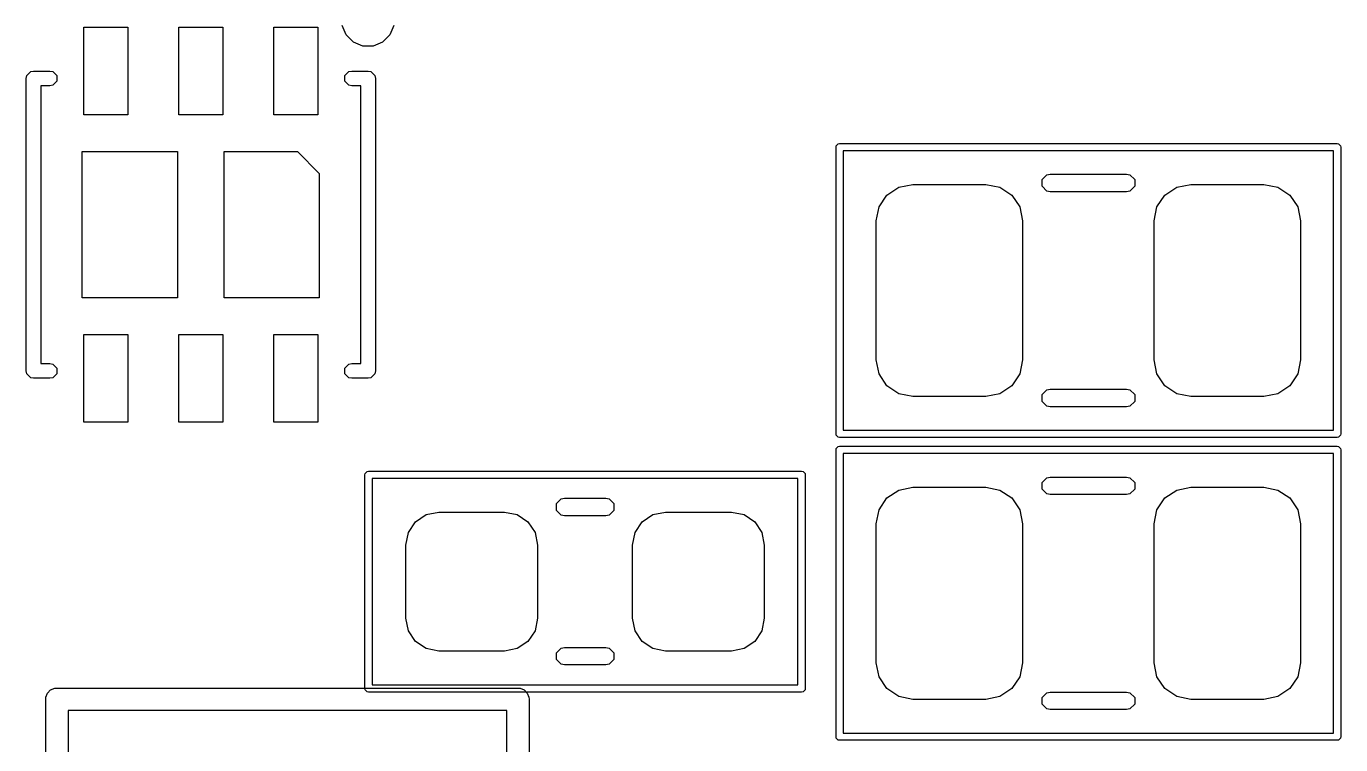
# Model space of a CAD drawing. Extents: x 100 to 191, y -173 to -30.
# Drawn here: x 138.23 to 147.22, y -110.52 to -105.61 of the extents above; entities that cross this region are included whole.
import ezdxf

# ---------------------------------------------------------------- set-up
doc = ezdxf.new("R2010")
doc.units = 0
doc.layers.add('BLACK', color=7, linetype='CONTINUOUS')

msp = doc.modelspace()

# ---------------------------------------------------------------- linework, layer by layer
at = {"layer": 'BLACK', "linetype": 'Continuous'}
for p, q in [((138.6275, -106.21557), (138.6275, -105.61557)), ((138.6275, -105.61557), (138.9275, -105.61557)), ((138.6275, -106.21557), (138.6275, -105.61557)), ((138.6275, -105.61557), (138.9275, -105.61557)), ((138.9275, -105.61557), (138.9275, -106.21557)), ((138.9275, -105.61557), (138.9275, -106.21557)), ((139.2775, -106.21557), (139.2775, -105.61557)), ((139.2775, -105.61557), (139.5775, -105.61557)), ((139.2775, -106.21557), (139.2775, -105.61557)), ((139.2775, -105.61557), (139.5775, -105.61557)), ((139.5775, -105.61557), (139.5775, -106.21557)), ((139.5775, -105.61557), (139.5775, -106.21557)), ((139.9275, -106.21557), (139.9275, -105.61557)), ((139.9275, -105.61557), (140.2275, -105.61557)), ((139.9275, -106.21557), (139.9275, -105.61557)), ((139.9275, -105.61557), (140.2275, -105.61557)), ((140.2275, -105.61557), (140.2275, -106.21557)), ((140.2275, -105.61557), (140.2275, -106.21557)), ((140.420835, -105.668573), (140.393959, -105.603686)), ((140.747041, -105.603686), (140.720165, -105.668573)), ((140.470497, -105.718235), (140.420835, -105.668573)), ((140.535384, -105.745111), (140.470497, -105.718235)), ((140.605616, -105.745111), (140.535384, -105.745111)), ((140.670503, -105.718235), (140.605616, -105.745111)), ((140.720165, -105.668573), (140.670503, -105.718235)), ((138.238306, -105.946436), (138.265366, -105.919376)), ((138.265366, -105.919376), (138.2845, -105.91557)), ((138.2845, -105.91557), (138.396, -105.91557)), ((138.396, -105.91557), (138.415134, -105.919376)), ((138.415134, -105.919376), (138.442194, -105.946436)), ((140.412806, -105.946436), (140.439866, -105.919376)), ((140.439866, -105.919376), (140.459, -105.91557)), ((140.459, -105.91557), (140.5705, -105.91557)), ((140.5705, -105.91557), (140.589634, -105.919376)), ((140.589634, -105.919376), (140.616694, -105.946436)), ((138.2345, -105.96557), (138.238306, -105.946436)), ((138.2345, -107.96557), (138.2345, -105.96557)), ((138.396, -106.01557), (138.3345, -106.01557)), ((138.3345, -106.01557), (138.3345, -107.91557)), ((138.415134, -106.011764), (138.396, -106.01557)), ((138.442194, -105.984704), (138.415134, -106.011764)), ((138.442194, -105.946436), (138.442194, -105.984704)), ((140.412806, -105.984704), (140.412806, -105.946436)), ((140.439866, -106.011764), (140.412806, -105.984704)), ((140.459, -106.01557), (140.439866, -106.011764)), ((140.5205, -106.01557), (140.459, -106.01557)), ((140.5205, -107.91557), (140.5205, -106.01557)), ((140.616694, -105.946436), (140.6205, -105.96557)), ((140.6205, -105.96557), (140.6205, -107.96557)), ((138.9275, -106.21557), (138.6275, -106.21557)), ((138.9275, -106.21557), (138.6275, -106.21557)), ((139.5775, -106.21557), (139.2775, -106.21557)), ((139.5775, -106.21557), (139.2775, -106.21557)), ((140.2275, -106.21557), (139.9275, -106.21557)), ((140.2275, -106.21557), (139.9275, -106.21557)), ((138.6175, -107.46557), (138.6175, -106.46557)), ((138.6175, -106.46557), (139.2675, -106.46557)), ((138.6175, -107.46557), (138.6175, -106.46557)), ((138.6175, -106.46557), (139.2675, -106.46557)), ((139.2675, -106.46557), (139.2675, -107.46557)), ((139.2675, -106.46557), (139.2675, -107.46557)), ((139.5875, -107.46557), (139.5875, -106.46557)), ((139.5875, -106.46557), (140.0875, -106.46557)), ((139.5875, -107.46557), (139.5875, -106.46557)), ((139.5875, -106.46557), (140.0875, -106.46557)), ((140.0875, -106.46557), (140.2375, -106.61557)), ((140.0875, -106.46557), (140.2375, -106.61557)), ((143.7695, -106.43557), (143.771403, -106.426003)), ((143.7695, -108.39557), (143.7695, -106.43557)), ((143.771403, -106.426003), (143.784933, -106.412473)), ((143.784933, -106.412473), (143.7945, -106.41057)), ((143.7945, -106.41057), (147.1945, -106.41057)), ((143.8195, -106.46057), (143.8195, -108.37057)), ((147.1695, -106.46057), (143.8195, -106.46057)), ((147.1695, -108.37057), (147.1695, -106.46057)), ((147.1945, -106.41057), (147.204067, -106.412473)), ((147.204067, -106.412473), (147.217597, -106.426003)), ((147.217597, -106.426003), (147.2195, -106.43557)), ((147.2195, -106.43557), (147.2195, -108.39557)), ((140.2375, -106.61557), (140.2375, -107.46557)), ((140.2375, -106.61557), (140.2375, -107.46557)), ((145.177815, -106.657609), (145.210287, -106.625137)), ((145.210287, -106.625137), (145.233248, -106.62057)), ((145.233248, -106.62057), (145.755752, -106.62057)), ((145.755752, -106.62057), (145.778713, -106.625137)), ((145.778713, -106.625137), (145.811185, -106.657609)), ((144.117723, -106.763793), (144.198829, -106.7096)), ((144.117723, -106.763793), (144.198829, -106.7096)), ((144.198829, -106.7096), (144.2945, -106.69057)), ((144.198829, -106.7096), (144.2945, -106.69057)), ((144.2945, -106.69057), (144.7945, -106.69057)), ((144.2945, -106.69057), (144.7945, -106.69057)), ((144.7945, -106.69057), (144.890171, -106.7096)), ((144.7945, -106.69057), (144.890171, -106.7096)), ((144.890171, -106.7096), (144.971277, -106.763793)), ((144.890171, -106.7096), (144.971277, -106.763793)), ((145.177815, -106.703531), (145.177815, -106.657609)), ((145.210287, -106.736003), (145.177815, -106.703531)), ((145.233248, -106.74057), (145.210287, -106.736003)), ((145.755752, -106.74057), (145.233248, -106.74057)), ((145.778713, -106.736003), (145.755752, -106.74057)), ((145.811185, -106.703531), (145.778713, -106.736003)), ((145.811185, -106.657609), (145.811185, -106.703531)), ((146.017723, -106.763793), (146.098829, -106.7096)), ((146.017723, -106.763793), (146.098829, -106.7096)), ((146.098829, -106.7096), (146.1945, -106.69057)), ((146.098829, -106.7096), (146.1945, -106.69057)), ((146.1945, -106.69057), (146.6945, -106.69057)), ((146.1945, -106.69057), (146.6945, -106.69057)), ((146.6945, -106.69057), (146.790171, -106.7096)), ((146.6945, -106.69057), (146.790171, -106.7096)), ((146.790171, -106.7096), (146.871277, -106.763793)), ((146.790171, -106.7096), (146.871277, -106.763793)), ((144.06353, -106.844899), (144.117723, -106.763793)), ((144.06353, -106.844899), (144.117723, -106.763793)), ((144.971277, -106.763793), (145.02547, -106.844899)), ((144.971277, -106.763793), (145.02547, -106.844899)), ((145.96353, -106.844899), (146.017723, -106.763793)), ((145.96353, -106.844899), (146.017723, -106.763793)), ((146.871277, -106.763793), (146.92547, -106.844899)), ((146.871277, -106.763793), (146.92547, -106.844899)), ((144.0445, -106.94057), (144.06353, -106.844899)), ((144.0445, -106.94057), (144.06353, -106.844899)), ((145.02547, -106.844899), (145.0445, -106.94057)), ((145.02547, -106.844899), (145.0445, -106.94057)), ((145.9445, -106.94057), (145.96353, -106.844899)), ((145.9445, -106.94057), (145.96353, -106.844899)), ((146.92547, -106.844899), (146.9445, -106.94057)), ((146.92547, -106.844899), (146.9445, -106.94057)), ((144.0445, -107.89057), (144.0445, -106.94057)), ((144.0445, -107.89057), (144.0445, -106.94057)), ((145.0445, -106.94057), (145.0445, -107.89057)), ((145.0445, -106.94057), (145.0445, -107.89057)), ((145.9445, -107.89057), (145.9445, -106.94057)), ((145.9445, -107.89057), (145.9445, -106.94057)), ((146.9445, -106.94057), (146.9445, -107.89057)), ((146.9445, -106.94057), (146.9445, -107.89057)), ((139.2675, -107.46557), (138.6175, -107.46557)), ((139.2675, -107.46557), (138.6175, -107.46557)), ((140.2375, -107.46557), (139.5875, -107.46557)), ((140.2375, -107.46557), (139.5875, -107.46557)), ((138.6275, -108.31557), (138.6275, -107.71557)), ((138.6275, -107.71557), (138.9275, -107.71557)), ((138.6275, -108.31557), (138.6275, -107.71557)), ((138.6275, -107.71557), (138.9275, -107.71557)), ((138.9275, -107.71557), (138.9275, -108.31557)), ((138.9275, -107.71557), (138.9275, -108.31557)), ((139.2775, -108.31557), (139.2775, -107.71557)), ((139.2775, -107.71557), (139.5775, -107.71557)), ((139.2775, -108.31557), (139.2775, -107.71557)), ((139.2775, -107.71557), (139.5775, -107.71557)), ((139.5775, -107.71557), (139.5775, -108.31557)), ((139.5775, -107.71557), (139.5775, -108.31557)), ((139.9275, -108.31557), (139.9275, -107.71557)), ((139.9275, -107.71557), (140.2275, -107.71557)), ((139.9275, -108.31557), (139.9275, -107.71557)), ((139.9275, -107.71557), (140.2275, -107.71557)), ((140.2275, -107.71557), (140.2275, -108.31557)), ((140.2275, -107.71557), (140.2275, -108.31557)), ((144.06353, -107.986241), (144.0445, -107.89057)), ((144.06353, -107.986241), (144.0445, -107.89057)), ((145.0445, -107.89057), (145.02547, -107.986241)), ((145.0445, -107.89057), (145.02547, -107.986241)), ((145.96353, -107.986241), (145.9445, -107.89057)), ((145.96353, -107.986241), (145.9445, -107.89057)), ((146.9445, -107.89057), (146.92547, -107.986241)), ((146.9445, -107.89057), (146.92547, -107.986241)), ((138.238306, -107.984704), (138.2345, -107.96557)), ((138.265366, -108.011764), (138.238306, -107.984704)), ((138.3345, -107.91557), (138.396, -107.91557)), ((138.396, -107.91557), (138.415134, -107.919376)), ((138.415134, -107.919376), (138.442194, -107.946436)), ((138.442194, -107.984704), (138.415134, -108.011764)), ((138.442194, -107.946436), (138.442194, -107.984704)), ((140.412806, -107.946436), (140.439866, -107.919376)), ((140.412806, -107.984704), (140.412806, -107.946436)), ((140.439866, -108.011764), (140.412806, -107.984704)), ((140.439866, -107.919376), (140.459, -107.91557)), ((140.459, -107.91557), (140.5205, -107.91557)), ((140.616694, -107.984704), (140.589634, -108.011764)), ((140.6205, -107.96557), (140.616694, -107.984704)), ((144.117723, -108.067347), (144.06353, -107.986241)), ((144.117723, -108.067347), (144.06353, -107.986241)), ((145.02547, -107.986241), (144.971277, -108.067347)), ((145.02547, -107.986241), (144.971277, -108.067347)), ((146.017723, -108.067347), (145.96353, -107.986241)), ((146.017723, -108.067347), (145.96353, -107.986241)), ((146.92547, -107.986241), (146.871277, -108.067347)), ((146.92547, -107.986241), (146.871277, -108.067347)), ((138.2845, -108.01557), (138.265366, -108.011764)), ((138.396, -108.01557), (138.2845, -108.01557)), ((138.415134, -108.011764), (138.396, -108.01557)), ((140.459, -108.01557), (140.439866, -108.011764)), ((140.5705, -108.01557), (140.459, -108.01557)), ((140.589634, -108.011764), (140.5705, -108.01557)), ((144.198829, -108.12154), (144.117723, -108.067347)), ((144.198829, -108.12154), (144.117723, -108.067347)), ((144.971277, -108.067347), (144.890171, -108.12154)), ((144.971277, -108.067347), (144.890171, -108.12154)), ((146.098829, -108.12154), (146.017723, -108.067347)), ((146.098829, -108.12154), (146.017723, -108.067347)), ((146.871277, -108.067347), (146.790171, -108.12154)), ((146.871277, -108.067347), (146.790171, -108.12154)), ((144.2945, -108.14057), (144.198829, -108.12154)), ((144.2945, -108.14057), (144.198829, -108.12154)), ((144.7945, -108.14057), (144.2945, -108.14057)), ((144.7945, -108.14057), (144.2945, -108.14057)), ((144.890171, -108.12154), (144.7945, -108.14057)), ((144.890171, -108.12154), (144.7945, -108.14057)), ((145.177815, -108.127609), (145.210287, -108.095137)), ((145.177815, -108.173531), (145.177815, -108.127609)), ((145.210287, -108.206003), (145.177815, -108.173531)), ((145.210287, -108.095137), (145.233248, -108.09057)), ((145.233248, -108.09057), (145.755752, -108.09057)), ((145.755752, -108.09057), (145.778713, -108.095137)), ((145.778713, -108.095137), (145.811185, -108.127609)), ((145.811185, -108.173531), (145.778713, -108.206003)), ((145.811185, -108.127609), (145.811185, -108.173531)), ((146.1945, -108.14057), (146.098829, -108.12154)), ((146.1945, -108.14057), (146.098829, -108.12154)), ((146.6945, -108.14057), (146.1945, -108.14057)), ((146.6945, -108.14057), (146.1945, -108.14057)), ((146.790171, -108.12154), (146.6945, -108.14057)), ((146.790171, -108.12154), (146.6945, -108.14057)), ((145.233248, -108.21057), (145.210287, -108.206003)), ((145.755752, -108.21057), (145.233248, -108.21057)), ((145.778713, -108.206003), (145.755752, -108.21057)), ((138.9275, -108.31557), (138.6275, -108.31557)), ((138.9275, -108.31557), (138.6275, -108.31557)), ((139.5775, -108.31557), (139.2775, -108.31557)), ((139.5775, -108.31557), (139.2775, -108.31557)), ((140.2275, -108.31557), (139.9275, -108.31557)), ((140.2275, -108.31557), (139.9275, -108.31557)), ((143.771403, -108.405137), (143.7695, -108.39557)), ((143.784933, -108.418667), (143.771403, -108.405137)), ((143.7945, -108.42057), (143.784933, -108.418667)), ((147.1945, -108.42057), (143.7945, -108.42057)), ((143.8195, -108.37057), (147.1695, -108.37057)), ((147.204067, -108.418667), (147.1945, -108.42057)), ((147.217597, -108.405137), (147.204067, -108.418667)), ((147.2195, -108.39557), (147.217597, -108.405137)), ((143.7695, -108.50557), (143.771403, -108.496003)), ((143.7695, -110.46557), (143.7695, -108.50557)), ((143.771403, -108.496003), (143.784933, -108.482473)), ((143.784933, -108.482473), (143.7945, -108.48057)), ((143.7945, -108.48057), (147.1945, -108.48057)), ((143.8195, -108.53057), (143.8195, -110.44057)), ((147.1695, -108.53057), (143.8195, -108.53057)), ((147.1695, -110.44057), (147.1695, -108.53057)), ((147.1945, -108.48057), (147.204067, -108.482473)), ((147.204067, -108.482473), (147.217597, -108.496003)), ((147.217597, -108.496003), (147.2195, -108.50557)), ((147.2195, -108.50557), (147.2195, -110.46557)), ((140.5495, -108.67557), (140.551403, -108.666003)), ((140.5495, -110.13557), (140.5495, -108.67557)), ((140.551403, -108.666003), (140.564933, -108.652473)), ((140.564933, -108.652473), (140.5745, -108.65057)), ((140.5745, -108.65057), (143.5345, -108.65057)), ((140.5995, -108.70057), (140.5995, -110.11057)), ((143.5095, -108.70057), (140.5995, -108.70057)), ((143.5095, -110.11057), (143.5095, -108.70057)), ((143.5345, -108.65057), (143.544067, -108.652473)), ((143.544067, -108.652473), (143.557597, -108.666003)), ((143.557597, -108.666003), (143.5595, -108.67557)), ((143.5595, -108.67557), (143.5595, -110.13557)), ((145.177815, -108.727609), (145.210287, -108.695137)), ((145.210287, -108.695137), (145.233248, -108.69057)), ((145.233248, -108.69057), (145.755752, -108.69057)), ((145.755752, -108.69057), (145.778713, -108.695137)), ((145.778713, -108.695137), (145.811185, -108.727609)), ((144.117723, -108.833793), (144.198829, -108.7796)), ((144.117723, -108.833793), (144.198829, -108.7796)), ((144.198829, -108.7796), (144.2945, -108.76057)), ((144.198829, -108.7796), (144.2945, -108.76057)), ((144.2945, -108.76057), (144.7945, -108.76057)), ((144.2945, -108.76057), (144.7945, -108.76057)), ((144.7945, -108.76057), (144.890171, -108.7796)), ((144.7945, -108.76057), (144.890171, -108.7796)), ((144.890171, -108.7796), (144.971277, -108.833793)), ((144.890171, -108.7796), (144.971277, -108.833793)), ((145.177815, -108.773531), (145.177815, -108.727609)), ((145.210287, -108.806003), (145.177815, -108.773531)), ((145.233248, -108.81057), (145.210287, -108.806003)), ((145.778713, -108.806003), (145.755752, -108.81057)), ((145.811185, -108.773531), (145.778713, -108.806003)), ((145.811185, -108.727609), (145.811185, -108.773531)), ((146.017723, -108.833793), (146.098829, -108.7796)), ((146.017723, -108.833793), (146.098829, -108.7796)), ((146.098829, -108.7796), (146.1945, -108.76057)), ((146.098829, -108.7796), (146.1945, -108.76057)), ((146.1945, -108.76057), (146.6945, -108.76057)), ((146.1945, -108.76057), (146.6945, -108.76057)), ((146.6945, -108.76057), (146.790171, -108.7796)), ((146.6945, -108.76057), (146.790171, -108.7796)), ((146.790171, -108.7796), (146.871277, -108.833793)), ((146.790171, -108.7796), (146.871277, -108.833793)), ((141.858487, -108.872609), (141.890959, -108.840137)), ((141.858487, -108.918531), (141.858487, -108.872609)), ((141.890959, -108.840137), (141.91392, -108.83557)), ((141.91392, -108.83557), (142.19508, -108.83557)), ((142.19508, -108.83557), (142.218041, -108.840137)), ((142.218041, -108.840137), (142.250513, -108.872609)), ((142.250513, -108.872609), (142.250513, -108.918531)), ((144.06353, -108.914899), (144.117723, -108.833793)), ((144.06353, -108.914899), (144.117723, -108.833793)), ((144.971277, -108.833793), (145.02547, -108.914899)), ((144.971277, -108.833793), (145.02547, -108.914899)), ((145.755752, -108.81057), (145.233248, -108.81057)), ((145.96353, -108.914899), (146.017723, -108.833793)), ((145.96353, -108.914899), (146.017723, -108.833793)), ((146.871277, -108.833793), (146.92547, -108.914899)), ((146.871277, -108.833793), (146.92547, -108.914899)), ((140.895401, -108.996471), (140.968396, -108.947697)), ((140.895401, -108.996471), (140.968396, -108.947697)), ((140.968396, -108.947697), (141.0545, -108.93057)), ((140.968396, -108.947697), (141.0545, -108.93057)), ((141.0545, -108.93057), (141.5045, -108.93057)), ((141.0545, -108.93057), (141.5045, -108.93057)), ((141.5045, -108.93057), (141.590604, -108.947697)), ((141.5045, -108.93057), (141.590604, -108.947697)), ((141.590604, -108.947697), (141.663599, -108.996471)), ((141.590604, -108.947697), (141.663599, -108.996471)), ((141.890959, -108.951003), (141.858487, -108.918531)), ((141.91392, -108.95557), (141.890959, -108.951003)), ((142.19508, -108.95557), (141.91392, -108.95557)), ((142.218041, -108.951003), (142.19508, -108.95557)), ((142.250513, -108.918531), (142.218041, -108.951003)), ((142.445401, -108.996471), (142.518396, -108.947697)), ((142.445401, -108.996471), (142.518396, -108.947697)), ((142.518396, -108.947697), (142.6045, -108.93057)), ((142.518396, -108.947697), (142.6045, -108.93057)), ((142.6045, -108.93057), (143.0545, -108.93057)), ((142.6045, -108.93057), (143.0545, -108.93057)), ((143.0545, -108.93057), (143.140604, -108.947697)), ((143.0545, -108.93057), (143.140604, -108.947697)), ((143.140604, -108.947697), (143.213599, -108.996471)), ((143.140604, -108.947697), (143.213599, -108.996471)), ((144.0445, -109.01057), (144.06353, -108.914899)), ((144.0445, -109.01057), (144.06353, -108.914899)), ((145.02547, -108.914899), (145.0445, -109.01057)), ((145.02547, -108.914899), (145.0445, -109.01057)), ((145.9445, -109.01057), (145.96353, -108.914899)), ((145.9445, -109.01057), (145.96353, -108.914899)), ((146.92547, -108.914899), (146.9445, -109.01057)), ((146.92547, -108.914899), (146.9445, -109.01057)), ((140.8295, -109.15557), (140.846627, -109.069466)), ((140.8295, -109.15557), (140.846627, -109.069466)), ((140.846627, -109.069466), (140.895401, -108.996471)), ((140.846627, -109.069466), (140.895401, -108.996471)), ((141.663599, -108.996471), (141.712373, -109.069466)), ((141.663599, -108.996471), (141.712373, -109.069466)), ((141.712373, -109.069466), (141.7295, -109.15557)), ((141.712373, -109.069466), (141.7295, -109.15557)), ((142.3795, -109.15557), (142.396627, -109.069466)), ((142.3795, -109.15557), (142.396627, -109.069466)), ((142.396627, -109.069466), (142.445401, -108.996471)), ((142.396627, -109.069466), (142.445401, -108.996471)), ((143.213599, -108.996471), (143.262373, -109.069466)), ((143.213599, -108.996471), (143.262373, -109.069466)), ((143.262373, -109.069466), (143.2795, -109.15557)), ((143.262373, -109.069466), (143.2795, -109.15557)), ((144.0445, -109.96057), (144.0445, -109.01057)), ((144.0445, -109.96057), (144.0445, -109.01057)), ((145.0445, -109.01057), (145.0445, -109.96057)), ((145.0445, -109.01057), (145.0445, -109.96057)), ((145.9445, -109.96057), (145.9445, -109.01057)), ((145.9445, -109.96057), (145.9445, -109.01057)), ((146.9445, -109.01057), (146.9445, -109.96057)), ((146.9445, -109.01057), (146.9445, -109.96057)), ((140.8295, -109.65557), (140.8295, -109.15557)), ((140.8295, -109.65557), (140.8295, -109.15557)), ((141.7295, -109.15557), (141.7295, -109.65557)), ((141.7295, -109.15557), (141.7295, -109.65557)), ((142.3795, -109.65557), (142.3795, -109.15557)), ((142.3795, -109.65557), (142.3795, -109.15557)), ((143.2795, -109.15557), (143.2795, -109.65557)), ((143.2795, -109.15557), (143.2795, -109.65557)), ((140.846627, -109.741674), (140.8295, -109.65557)), ((140.846627, -109.741674), (140.8295, -109.65557)), ((141.7295, -109.65557), (141.712373, -109.741674)), ((141.7295, -109.65557), (141.712373, -109.741674)), ((142.396627, -109.741674), (142.3795, -109.65557)), ((142.396627, -109.741674), (142.3795, -109.65557)), ((143.2795, -109.65557), (143.262373, -109.741674)), ((143.2795, -109.65557), (143.262373, -109.741674)), ((140.895401, -109.814669), (140.846627, -109.741674)), ((140.895401, -109.814669), (140.846627, -109.741674)), ((141.712373, -109.741674), (141.663599, -109.814669)), ((141.712373, -109.741674), (141.663599, -109.814669)), ((142.445401, -109.814669), (142.396627, -109.741674)), ((142.445401, -109.814669), (142.396627, -109.741674)), ((143.262373, -109.741674), (143.213599, -109.814669)), ((143.262373, -109.741674), (143.213599, -109.814669)), ((140.968396, -109.863443), (140.895401, -109.814669)), ((140.968396, -109.863443), (140.895401, -109.814669)), ((141.0545, -109.88057), (140.968396, -109.863443)), ((141.0545, -109.88057), (140.968396, -109.863443)), ((141.5045, -109.88057), (141.0545, -109.88057)), ((141.5045, -109.88057), (141.0545, -109.88057)), ((141.590604, -109.863443), (141.5045, -109.88057)), ((141.590604, -109.863443), (141.5045, -109.88057)), ((141.663599, -109.814669), (141.590604, -109.863443)), ((141.663599, -109.814669), (141.590604, -109.863443)), ((141.858487, -109.892609), (141.890959, -109.860137)), ((141.890959, -109.860137), (141.91392, -109.85557)), ((141.91392, -109.85557), (142.19508, -109.85557)), ((142.19508, -109.85557), (142.218041, -109.860137)), ((142.218041, -109.860137), (142.250513, -109.892609)), ((142.518396, -109.863443), (142.445401, -109.814669)), ((142.518396, -109.863443), (142.445401, -109.814669)), ((142.6045, -109.88057), (142.518396, -109.863443)), ((142.6045, -109.88057), (142.518396, -109.863443)), ((143.0545, -109.88057), (142.6045, -109.88057)), ((143.0545, -109.88057), (142.6045, -109.88057)), ((143.140604, -109.863443), (143.0545, -109.88057)), ((143.140604, -109.863443), (143.0545, -109.88057)), ((143.213599, -109.814669), (143.140604, -109.863443)), ((143.213599, -109.814669), (143.140604, -109.863443)), ((141.858487, -109.938531), (141.858487, -109.892609)), ((141.890959, -109.971003), (141.858487, -109.938531)), ((141.91392, -109.97557), (141.890959, -109.971003)), ((142.19508, -109.97557), (141.91392, -109.97557)), ((142.218041, -109.971003), (142.19508, -109.97557)), ((142.250513, -109.938531), (142.218041, -109.971003)), ((142.250513, -109.892609), (142.250513, -109.938531)), ((144.06353, -110.056241), (144.0445, -109.96057)), ((144.06353, -110.056241), (144.0445, -109.96057)), ((145.0445, -109.96057), (145.02547, -110.056241)), ((145.0445, -109.96057), (145.02547, -110.056241)), ((145.96353, -110.056241), (145.9445, -109.96057)), ((145.96353, -110.056241), (145.9445, -109.96057)), ((146.9445, -109.96057), (146.92547, -110.056241)), ((146.9445, -109.96057), (146.92547, -110.056241)), ((144.117723, -110.137347), (144.06353, -110.056241)), ((144.117723, -110.137347), (144.06353, -110.056241)), ((145.02547, -110.056241), (144.971277, -110.137347)), ((145.02547, -110.056241), (144.971277, -110.137347)), ((146.017723, -110.137347), (145.96353, -110.056241)), ((146.017723, -110.137347), (145.96353, -110.056241)), ((146.92547, -110.056241), (146.871277, -110.137347)), ((146.92547, -110.056241), (146.871277, -110.137347)), ((138.3801, -110.167208), (138.401138, -110.14617)), ((138.401138, -110.14617), (138.428624, -110.134785)), ((138.428624, -110.134785), (138.4435, -110.13332)), ((138.4435, -110.13332), (141.5955, -110.13332)), ((140.551403, -110.145137), (140.5495, -110.13557)), ((140.564933, -110.158667), (140.551403, -110.145137)), ((140.5995, -110.11057), (143.5095, -110.11057)), ((141.5955, -110.13332), (141.610376, -110.134785)), ((141.610376, -110.134785), (141.637862, -110.14617)), ((141.637862, -110.14617), (141.6589, -110.167208)), ((143.557597, -110.145137), (143.544067, -110.158667)), ((143.5595, -110.13557), (143.557597, -110.145137)), ((144.198829, -110.19154), (144.117723, -110.137347)), ((144.198829, -110.19154), (144.117723, -110.137347)), ((144.971277, -110.137347), (144.890171, -110.19154)), ((144.971277, -110.137347), (144.890171, -110.19154)), ((146.098829, -110.19154), (146.017723, -110.137347)), ((146.098829, -110.19154), (146.017723, -110.137347)), ((146.871277, -110.137347), (146.790171, -110.19154)), ((146.871277, -110.137347), (146.790171, -110.19154)), ((138.36725, -110.20957), (138.368715, -110.194694)), ((138.36725, -110.70507), (138.36725, -110.20957)), ((138.368715, -110.194694), (138.3801, -110.167208)), ((140.5745, -110.16057), (140.564933, -110.158667)), ((143.5345, -110.16057), (140.5745, -110.16057)), ((141.6589, -110.167208), (141.670285, -110.194694)), ((141.670285, -110.194694), (141.67175, -110.20957)), ((141.67175, -110.20957), (141.67175, -110.70507)), ((143.544067, -110.158667), (143.5345, -110.16057)), ((144.2945, -110.21057), (144.198829, -110.19154)), ((144.2945, -110.21057), (144.198829, -110.19154)), ((144.7945, -110.21057), (144.2945, -110.21057)), ((144.7945, -110.21057), (144.2945, -110.21057)), ((144.890171, -110.19154), (144.7945, -110.21057)), ((144.890171, -110.19154), (144.7945, -110.21057)), ((145.177815, -110.197609), (145.210287, -110.165137)), ((145.177815, -110.243531), (145.177815, -110.197609)), ((145.210287, -110.276003), (145.177815, -110.243531)), ((145.210287, -110.165137), (145.233248, -110.16057)), ((145.233248, -110.16057), (145.755752, -110.16057)), ((145.755752, -110.16057), (145.778713, -110.165137)), ((145.778713, -110.165137), (145.811185, -110.197609)), ((145.811185, -110.243531), (145.778713, -110.276003)), ((145.811185, -110.197609), (145.811185, -110.243531)), ((146.1945, -110.21057), (146.098829, -110.19154)), ((146.1945, -110.21057), (146.098829, -110.19154)), ((146.6945, -110.21057), (146.1945, -110.21057)), ((146.6945, -110.21057), (146.1945, -110.21057)), ((146.790171, -110.19154), (146.6945, -110.21057)), ((146.790171, -110.19154), (146.6945, -110.21057)), ((141.51925, -110.28582), (138.51975, -110.28582)), ((138.51975, -110.28582), (138.51975, -110.70507)), ((141.51925, -110.70507), (141.51925, -110.28582)), ((145.233248, -110.28057), (145.210287, -110.276003)), ((145.755752, -110.28057), (145.233248, -110.28057)), ((145.778713, -110.276003), (145.755752, -110.28057)), ((143.771403, -110.475137), (143.7695, -110.46557)), ((143.784933, -110.488667), (143.771403, -110.475137)), ((143.7945, -110.49057), (143.784933, -110.488667)), ((147.1945, -110.49057), (143.7945, -110.49057)), ((143.8195, -110.44057), (147.1695, -110.44057)), ((147.204067, -110.488667), (147.1945, -110.49057)), ((147.217597, -110.475137), (147.204067, -110.488667)), ((147.2195, -110.46557), (147.217597, -110.475137))]:
    msp.add_line(p, q, dxfattribs=at)

doc.saveas('drawing.dxf')
